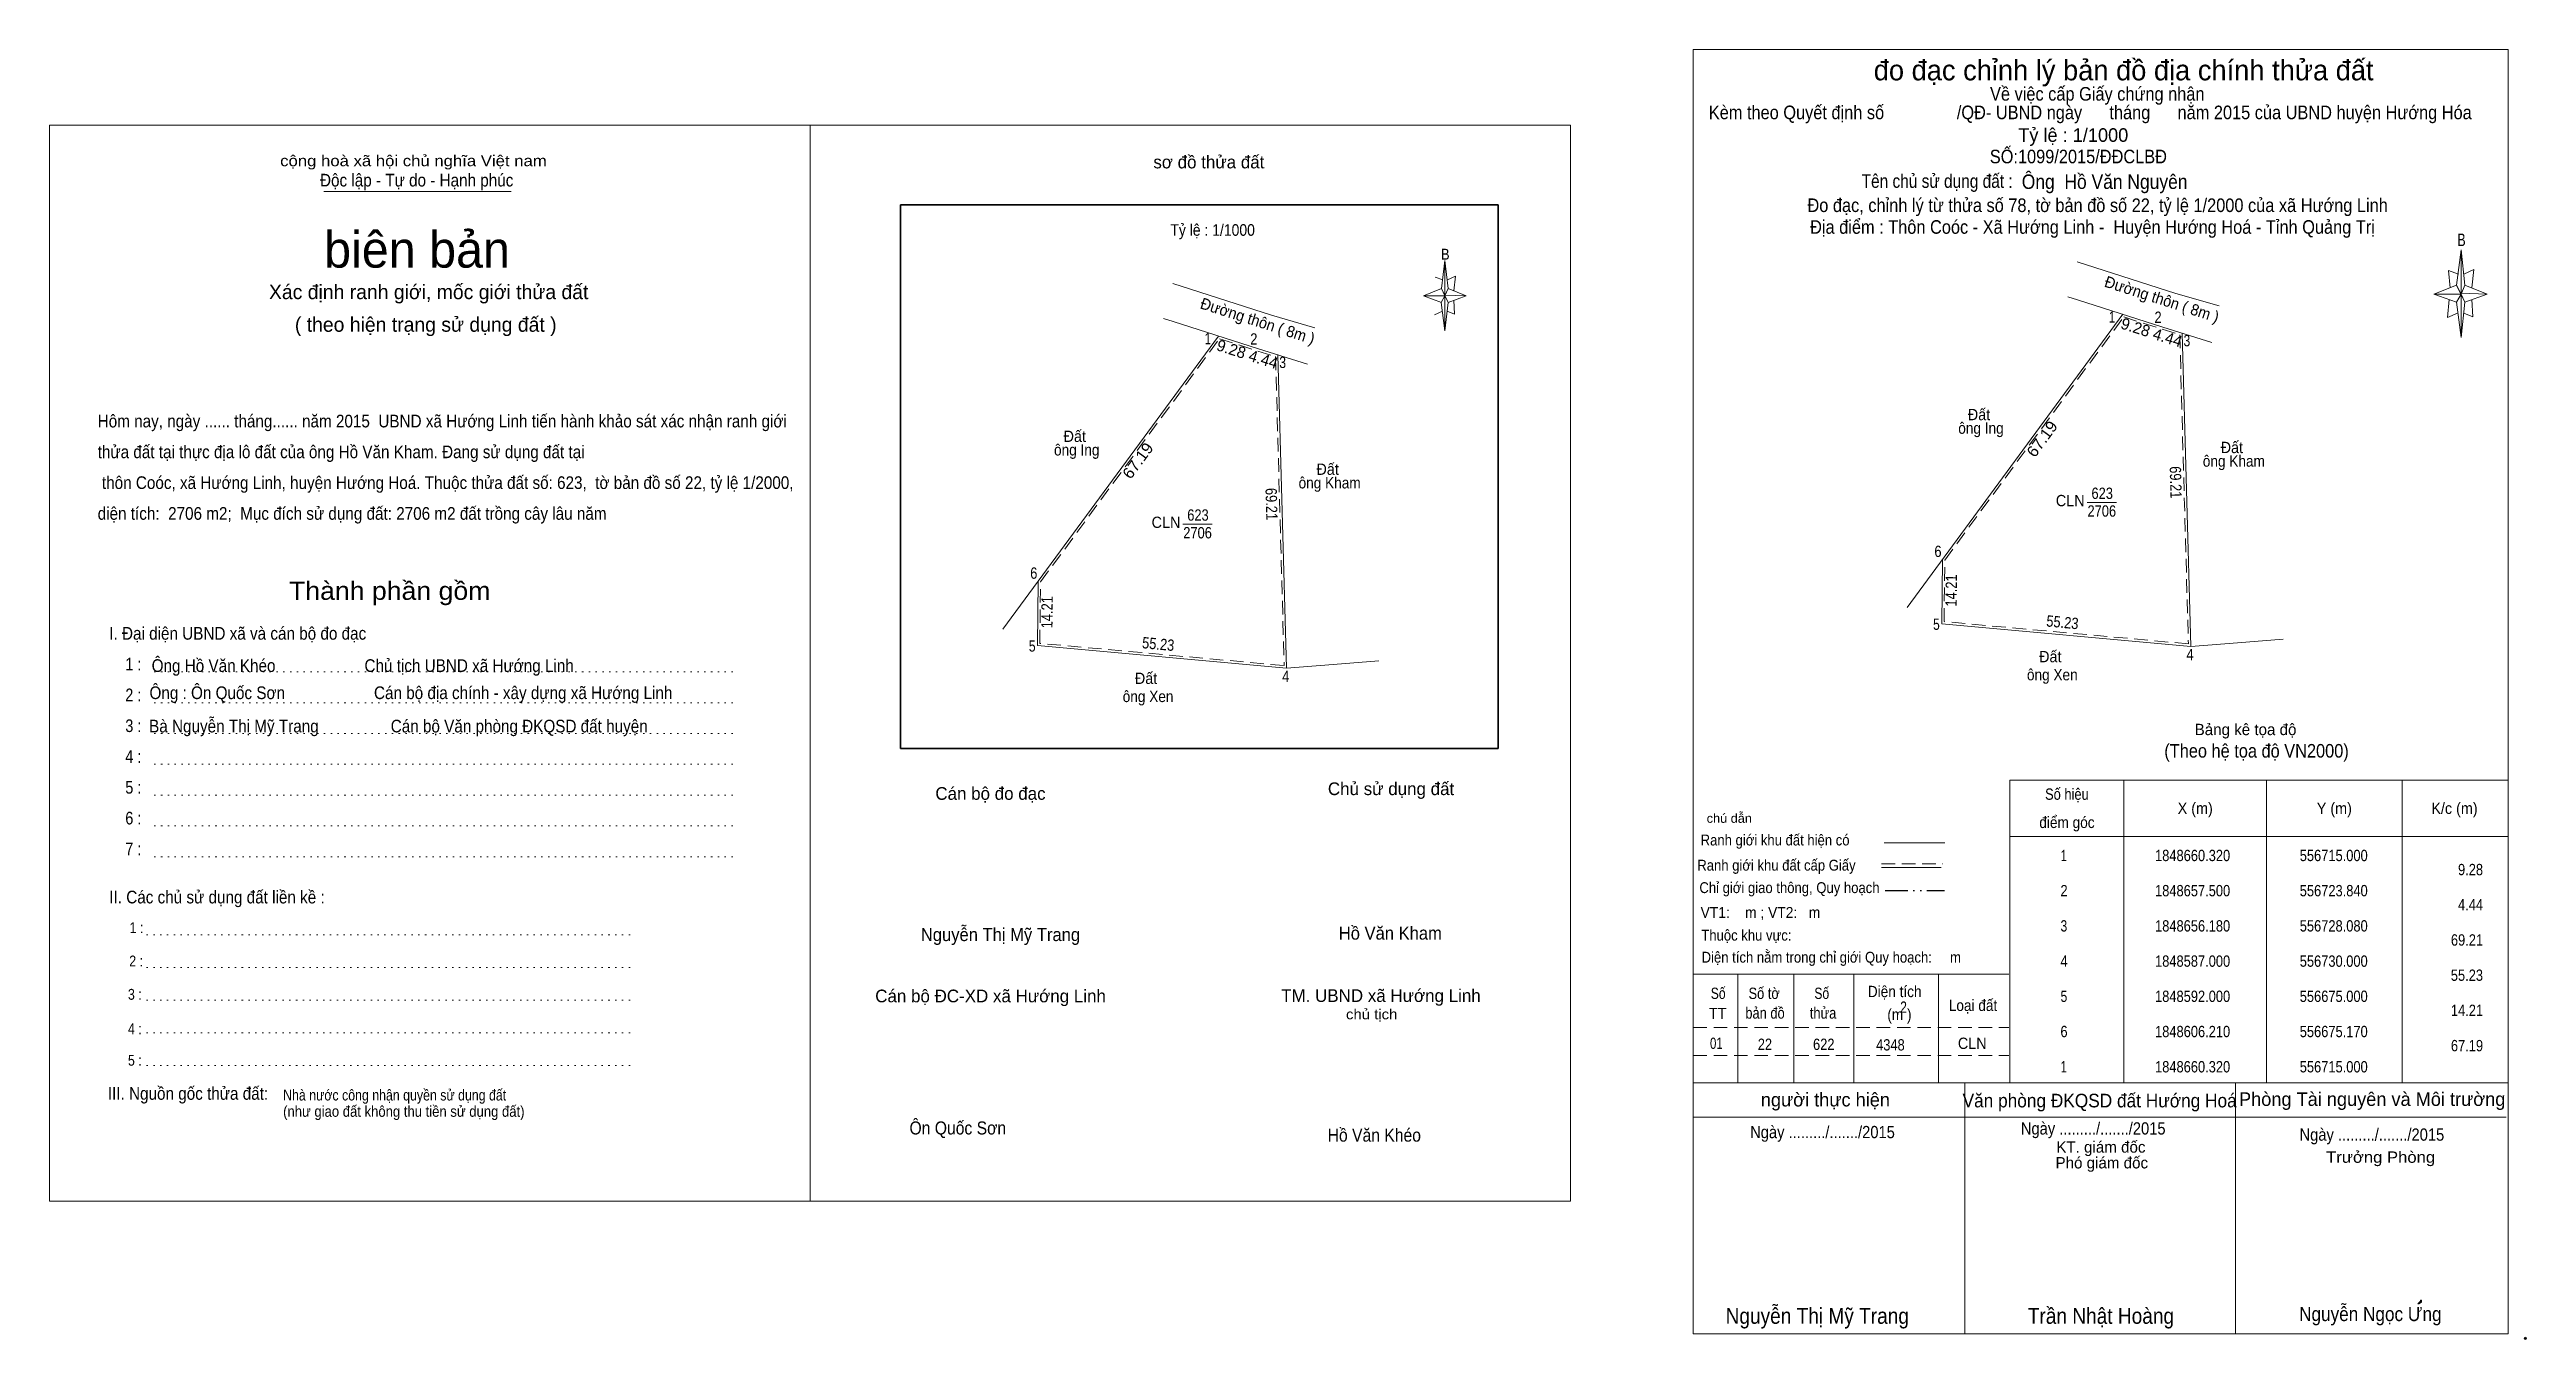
# Model space of a CAD drawing. Header units: metres. Extents: x 556257 to 556804, y 1848434 to 1848719.
import ezdxf
from ezdxf.enums import TextEntityAlignment as Align

# ---------------------------------------------------------------- set-up
doc = ezdxf.new("R2010")
doc.units = ezdxf.units.M
doc.header["$PDMODE"] = 32
doc.header["$PDSIZE"] = 0.5
for name, pattern in [('DASH_DOUBLE_DOT', [9.2, 5, -1.2, 0.3, -1.2, 0.3, -1.2]), ('DOTTED', [1.5, 0.3, -1.2]), ('MEDIUM_DASHED', [4.5, 3, -1.5])]:
    doc.linetypes.add(name, pattern=pattern)
for name, color, linetype, lineweight in [('1', 7, 'DOTTED', 13), ('11', 7, 'Continuous', 13), ('5', 7, 'Continuous', 13), ('63', 7, 'Continuous', 13)]:
    doc.layers.add(name, color=color, linetype=linetype, lineweight=lineweight)
for name, color, linetype in [('22', 7, 'Continuous'), ('34', 7, 'Continuous'), ('51', 7, 'Continuous')]:
    doc.layers.add(name, color=color, linetype=linetype)

msp = doc.modelspace()

# ---------------------------------------------------------------- hatches: boundary and pattern name
at = {"layer": '5'}
msp.add_hatch(color=256, dxfattribs=at).paths.add_polyline_path([(556780.96, 1848442.19), (556780.96, 1848442.39), (556780.96, 1848442.39), (556780.96, 1848442.59), (556780.76, 1848442.59), (556780.76, 1848442.59), (556780.76, 1848442.39), (556780.16, 1848441.79), (556780.36, 1848441.79)])

# ---------------------------------------------------------------- linework, layer by layer
at = {"layer": '1'}
for p, q in [((556280.12, 1848581.35), (556408.12, 1848581.35)), ((556280.12, 1848574.55), (556408.12, 1848574.55)), ((556280.12, 1848567.75), (556408.12, 1848567.75)), ((556280.12, 1848560.95), (556408.12, 1848560.95)), ((556280.12, 1848554.15), (556408.12, 1848554.15)), ((556280.12, 1848547.35), (556408.12, 1848547.35)), ((556280.12, 1848540.55), (556408.12, 1848540.55)), ((556278.44, 1848523.27), (556385.8, 1848523.27)), ((556278.44, 1848516.07), (556385.8, 1848516.07)), ((556278.44, 1848508.87), (556385.8, 1848508.87)), ((556278.44, 1848501.67), (556385.8, 1848501.67)), ((556278.44, 1848494.47), (556385.8, 1848494.47))]:
    msp.add_line(p, q, dxfattribs=at)
at = {"layer": '1', "linetype": 'Continuous'}
for points in [[(556257, 1848464.47), (556257, 1848702.07), (556425, 1848702.07), (556425, 1848464.47)], [(556593, 1848464.47), (556593, 1848702.07), (556425, 1848702.07), (556425, 1848464.47)]]:
    msp.add_lwpolyline(points, close=True, dxfattribs=at)
at = {"layer": '1', "linetype": 'Continuous', "lineweight": 35}
msp.add_lwpolyline([(556445, 1848684.47), (556577, 1848684.47), (556577, 1848564.47), (556445, 1848564.47)], close=True, dxfattribs=at)
at = {"layer": '11'}
msp.add_line((556317.56, 1848687.43), (556359, 1848687.43), dxfattribs=at)
at = {"layer": '5'}
for p, q in [((556788.72, 1848666.79), (556789.72, 1848674.59)), ((556564.52, 1848665.99), (556565.24, 1848672.23)), ((556564.52, 1848662.95), (556560.52, 1848664.39)), ((556564.76, 1848667.91), (556563.08, 1848668.55)), ((556565.96, 1848665.99), (556569.96, 1848664.39)), ((556567.24, 1848663.43), (556567.4, 1848660.39)), ((556788.72, 1848662.99), (556783.72, 1848664.79)), ((556790.52, 1848666.79), (556795.52, 1848664.79)), ((556792.12, 1848663.59), (556792.32, 1848659.79)), ((556562.92, 1848660.23), (556564.68, 1848661.03)), ((556565.96, 1848662.95), (556565.24, 1848656.71)), ((556567.4, 1848660.39), (556565.72, 1848661.03)), ((556790.52, 1848662.99), (556789.72, 1848655.19)), ((556792.32, 1848659.79), (556790.32, 1848660.59)), ((556662.28, 1848543.63), (556675.72, 1848543.63)), ((556661.68, 1848538.19), (556674.84, 1848538.19)), ((556620.12, 1848514.57), (556689.84, 1848514.57)), ((556629.96, 1848514.57), (556629.96, 1848502.83)), ((556642.3, 1848514.57), (556642.3, 1848502.83)), ((556655.56, 1848514.57), (556655.56, 1848502.83)), ((556674.32, 1848514.57), (556674.32, 1848502.83)), ((556629.96, 1848502.75), (556629.96, 1848490.59)), ((556642.3, 1848502.75), (556642.3, 1848490.59)), ((556655.56, 1848502.75), (556655.56, 1848490.59)), ((556674.32, 1848502.75), (556674.32, 1848490.59)), ((556620.12, 1848490.59), (556800.12, 1848490.59)), ((556680.12, 1848490.59), (556680.12, 1848435.19)), ((556739.92, 1848490.59), (556739.92, 1848435.19)), ((556620.12, 1848482.99), (556799.72, 1848482.99))]:
    msp.add_line(p, q, dxfattribs=at)
at = {"layer": '5', "linetype": 'MEDIUM_DASHED'}
for p, q in [((556661.68, 1848538.99), (556675.26, 1848538.99)), ((556620.12, 1848502.83), (556689.84, 1848502.83)), ((556620.12, 1848496.67), (556689.84, 1848496.67))]:
    msp.add_line(p, q, dxfattribs=at)
at = {"layer": '5', "linetype": 'DASH_DOUBLE_DOT', "lineweight": 25}
msp.add_line((556662.52, 1848533.11), (556675.6, 1848533.11), dxfattribs=at)
at = {"layer": '5'}
for points in [[(556620.12, 1848718.79), (556800.12, 1848718.79), (556800.12, 1848435.19), (556620.12, 1848435.19)], [(556789.72, 1848674.59), (556790.52, 1848666.79), (556789.72, 1848664.79)], [(556565.24, 1848672.23), (556565.96, 1848665.99), (556565.24, 1848664.39)], [(556565.24, 1848664.39), (556560.52, 1848664.39), (556564.52, 1848665.99), (556565.96, 1848662.95), (556569.96, 1848664.39), (556565.24, 1848664.55)], [(556565.24, 1848664.39), (556565.24, 1848656.71), (556564.44, 1848662.95)], [(556789.72, 1848664.79), (556783.72, 1848664.79), (556788.72, 1848666.79), (556790.52, 1848662.99), (556795.52, 1848664.79), (556789.72, 1848664.99)], [(556789.72, 1848664.79), (556789.72, 1848655.19), (556788.72, 1848662.99)], [(556780.96, 1848442.19), (556780.96, 1848442.39), (556780.96, 1848442.39), (556780.96, 1848442.59), (556780.76, 1848442.59), (556780.76, 1848442.59), (556780.76, 1848442.39), (556780.16, 1848441.79), (556780.36, 1848441.79)]]:
    msp.add_lwpolyline(points, close=True, dxfattribs=at)
for points in [[(556565.8, 1848667.91), (556567.56, 1848668.71), (556567.24, 1848665.51)], [(556789.12, 1848669.19), (556786.92, 1848669.99), (556787.32, 1848666.19)], [(556790.32, 1848669.19), (556792.52, 1848670.19), (556792.12, 1848666.19)], [(556565.24, 1848664.39), (556564.52, 1848665.99), (556560.52, 1848664.39)], [(556565.24, 1848664.39), (556565.96, 1848662.95), (556569.96, 1848664.39)], [(556789.72, 1848664.79), (556788.72, 1848666.79), (556783.72, 1848664.79)], [(556787.12, 1848663.59), (556786.72, 1848659.59), (556788.92, 1848660.59)], [(556789.72, 1848664.79), (556790.52, 1848662.99), (556795.52, 1848664.79)]]:
    msp.add_lwpolyline(points, dxfattribs=at)
msp.add_point((556803.92, 1848434.19), dxfattribs=at)
at = {"layer": '63'}
for p, q in [((556704.89, 1848671.93), (556726.71, 1848664.93)), ((556505.14, 1848667.13), (556526.96, 1848660.13)), ((556736.25, 1848662.17), (556726.71, 1848664.93)), ((556536.5, 1848657.37), (556526.96, 1848660.13)), ((556667.36, 1848595.6), (556715, 1848660.32)), ((556467.61, 1848590.8), (556515.25, 1848655.52)), ((556534.88, 1848649.33), (556524.09, 1848652.7)), ((556734.63, 1848654.13), (556723.84, 1848657.5)), ((556728.08, 1848656.18), (556730, 1848587)), ((556528.33, 1848651.38), (556530.25, 1848582.2)), ((556507.38, 1848614), (556513.83, 1848614)), ((556707.13, 1848618.8), (556713.58, 1848618.8)), ((556675, 1848592), (556675.17, 1848606.21)), ((556475.25, 1848587.2), (556475.42, 1848601.41)), ((556675, 1848592), (556730, 1848587)), ((556475.25, 1848587.2), (556530.25, 1848582.2)), ((556715.26, 1848557.47), (556715.26, 1848490.59)), ((556746.74, 1848557.47), (556746.74, 1848490.59)), ((556776.73, 1848557.47), (556776.73, 1848490.59)), ((556690.07, 1848545.03), (556800.12, 1848545.03))]:
    msp.add_line(p, q, dxfattribs=at)
for points in [[(556702.83, 1848664.21), (556704.97, 1848663.53), (556723.84, 1848657.5)], [(556503.08, 1848659.41), (556505.22, 1848658.73), (556524.09, 1848652.7)], [(556750.4, 1848588.61), (556740.31, 1848587.81), (556730, 1848587)], [(556550.65, 1848583.81), (556540.56, 1848583.01), (556530.25, 1848582.2)]]:
    msp.add_lwpolyline(points, dxfattribs=at)
at = {"layer": '63', "linetype": 'MEDIUM_DASHED'}
for points in [[(556715.19, 1848659.73), (556723.69, 1848657.02), (556727.59, 1848655.81), (556729.48, 1848587.55), (556675.51, 1848592.46), (556675.67, 1848606.04)], [(556515.44, 1848654.93), (556523.94, 1848652.22), (556527.84, 1848651.01), (556529.73, 1848582.75), (556475.76, 1848587.66), (556475.92, 1848601.24)]]:
    msp.add_lwpolyline(points, close=True, dxfattribs=at)
at = {"layer": '63'}
msp.add_lwpolyline([(556690.07, 1848557.47), (556800.12, 1848557.47), (556800.12, 1848490.59), (556690.07, 1848490.59)], close=True, dxfattribs=at)

# ---------------------------------------------------------------- texts
at = {"layer": '1'}
for s, height, width, p in [('cộng hoà xã hội chủ nghĩa Việt nam', 2.4, 1.15, (556337.39, 1848693.03)), ('Độc lập - Tự do - Hạnh phúc', 2.8, 0.9, (556338.105, 1848688.55)), ('Thành phần gồm', 4, 1.1, (556332.145, 1848597.27)), ('2', 2.5, 0.8, (556666.565, 1848506.07))]:
    msp.add_text(s, height=height, dxfattribs=dict(at, width=width)).set_placement(p, align=Align.CENTER)
for s, p in [('sơ đồ thửa đất', (556500.84, 1848692.55)), ('Cán bộ đo đạc', (556452.68, 1848553.11)), ('Chủ sử dụng đất', (556539.4, 1848554.15)), ('Cán bộ ĐC-XD xã Hướng Linh', (556439.4, 1848508.39)), ('TM. UBND xã Hướng Linh', (556529.08, 1848508.47))]:
    msp.add_text(s, height=2.8, dxfattribs=at).set_placement(p)
for s, height, p in [('biên bản', 8, (556338.18, 1848670.63)), ('Xác định ranh giới, mốc giới thửa đất', 3.2, (556340.755, 1848663.67)), ('( theo hiện trạng sử dụng đất )', 3.2, (556340.105, 1848656.47))]:
    msp.add_text(s, height=height, dxfattribs=at).set_placement(p, align=Align.CENTER)
for s, height, width, p in [('Hôm nay, ngày ...... tháng...... năm 2015  UBND xã Hướng Linh tiến hành khảo sát xác nhận ranh giới ', 2.8, 0.9, (556267.64, 1848635.35)), ('thửa đất tại thực địa lô đất của ông Hồ Văn Kham. Đang sử dụng đất tại', 2.8, 0.9, (556267.64, 1848628.55)), (' thôn Coóc, xã Hướng Linh, huyện Hướng Hoá. Thuộc thửa đất số: 623,  tờ bản đồ số 22, tỷ lệ 1/2000, ', 2.8, 0.9, (556267.64, 1848621.75)), ('diện tích:  2706 m2;  Mục đích sử dụng đất: 2706 m2 đất trồng cây lâu năm', 2.8, 0.9, (556267.64, 1848614.95)), ('I. Đại diện UBND xã và cán bộ đo đạc ', 2.8, 0.9, (556270.2, 1848588.47)), ('    1 : ', 2.8, 0.85, (556270.2, 1848581.67)), ('Ông Hồ Văn Khéo                     Chủ tịch UBND xã Hướng Linh', 2.8, 0.9, (556279.56, 1848581.35)), ('    2 : ', 2.8, 0.85, (556270.2, 1848574.87)), ('Ông : Ôn Quốc Sơn                     Cán bộ địa chính - xây dựng xã Hướng Linh', 2.8, 0.9, (556279.08, 1848575.35)), ('    3 :     ', 2.8, 0.85, (556270.2, 1848568.07)), ('Bà Nguyễn Thị Mỹ Trang                 Cán bộ Văn phòng ĐKQSD đất huyện', 2.8, 0.9, (556279, 1848567.99)), ('    4 : ', 2.8, 0.85, (556270.2, 1848561.27)), ('    5 : ', 2.8, 0.85, (556270.2, 1848554.47)), ('    6 : ', 2.8, 0.85, (556270.2, 1848547.67)), ('    7 : ', 2.8, 0.85, (556270.2, 1848540.87)), ('II. Các chủ sử dụng đất liền kề :', 2.8, 0.9, (556270.2, 1848530.23)), ('chủ tịch', 2.24, 1.1, (556543.4, 1848504.63)), ('III. Nguồn gốc thửa đất:', 2.8, 0.9, (556269.88, 1848486.87)), ('Nhà nước công nhận quyền sử dụng đất', 2.4, 0.85, (556308.6, 1848486.71)), ('(như giao đất không thu tiền sử dụng đất)', 2.4, 0.9, (556308.6, 1848483.11))]:
    msp.add_text(s, height=height, dxfattribs=dict(at, width=width)).set_placement(p)
at = {"layer": '11', "width": 0.85}
for s, p in [('1 :   ', (556277.34, 1848523.67)), ('2 :   ', (556277.26, 1848516.31)), ('3 :', (556275.84, 1848508.95)), ('4 :', (556275.84, 1848501.35)), ('5 :', (556275.84, 1848494.39))]:
    msp.add_text(s, height=2.4, dxfattribs=at).set_placement(p, align=Align.CENTER)
at = {"layer": '22'}
for s, width, p in [('Nguyễn Thị Mỹ Trang', 0.95, (556449.48, 1848521.91)), ('Hồ Văn Kham', 0.95, (556541.8, 1848522.23)), ('Ôn Quốc Sơn', 0.9, (556446.97, 1848479.2)), ('Hồ Văn Khéo', 0.9, (556539.34, 1848477.62))]:
    msp.add_text(s, height=2.88, dxfattribs=dict(at, width=width)).set_placement(p)
at = {"layer": '34', "width": 0.9}
msp.add_text('Ông  Hồ Văn Nguyên', height=3.2, dxfattribs=at).set_placement((556692.68, 1848688.01))
at = {"layer": '5'}
for s, height, p in [('đo đạc chỉnh lý bản đồ địa chính thửa đất', 4.5, (556715.19, 1848711.99)), ('Tỷ lệ : 1/1000', 3, (556704.055, 1848698.41)), ('Bảng kê tọa độ', 2.5, (556742.115, 1848567.39)), ('người thực hiện', 3, (556649.3, 1848485.39)), ('Phòng Tài nguyên và Môi trường', 3, (556770.09, 1848485.51)), ('KT. giám đốc', 2.5, (556710.16, 1848475.19)), ('Phó giám đốc', 2.5, (556710.36, 1848471.71))]:
    msp.add_text(s, height=height, dxfattribs=at).set_placement(p, align=Align.CENTER)
for s, height, width, p in [('Về việc cấp Giấy chứng nhận', 3, 0.9, (556709.36, 1848707.51)), ('Kèm theo Quyết định số                /QĐ- UBND ngày      tháng      năm 2015 của UBND huyện Hướng Hóa', 3, 0.9, (556707.815, 1848703.41)), ('SỐ:1099/2015/ĐĐCLBĐ', 3, 0.9, (556705.185, 1848693.67)), ('Tên chủ sử dụng đất :', 3, 0.85, (556673.985, 1848688.25)), ('Đo đạc, chỉnh lý từ thửa số 78, tờ bản đồ số 22, tỷ lệ 1/2000 của xã Hướng Linh', 3, 0.9, (556709.44, 1848682.91)), ('Địa điểm : Thôn Coóc - Xã Hướng Linh -  Huyện Hướng Hoá - Tỉnh Quảng Trị ', 3, 0.9, (556708.805, 1848678.11)), ('B', 2.755, 0.75, (556789.82, 1848675.39)), ('(Theo hệ tọa độ VN2000)', 3, 0.9, (556744.54, 1848562.43)), ('chú dẫn', 2, 1.05, (556628.07, 1848548.03)), ('Ranh giới khu đất hiện có ', 2.4, 0.9, (556638.59, 1848543.03)), ('Ranh giới khu đất cấp Giấy', 2.4, 0.9, (556638.49, 1848537.47)), ('Chỉ giới giao thông, Quy hoạch', 2.4, 0.9, (556641.365, 1848532.51)), ('VT1:    m ; VT2:   m', 2.4, 0.95, (556634.95, 1848527.04)), ('Thuộc khu vực: ', 2.4, 0.9, (556632.245, 1848522.01)), ('Diện tích nằm trong chỉ giới Quy hoạch:     m', 2.4, 0.9, (556650.6, 1848517.15)), ('Số', 2.5, 0.8, (556625.615, 1848509.13)), ('Số tờ', 2.5, 0.85, (556635.775, 1848509.13)), ('Số', 2.5, 0.8, (556648.495, 1848509.13)), ('Diện tích', 2.5, 0.9, (556664.61, 1848509.53)), ('TT', 2.5, 0.95, (556625.525, 1848504.67)), ('bản đồ', 2.5, 0.85, (556635.96, 1848504.79)), ('thửa', 2.5, 0.85, (556648.785, 1848504.79)), ('(m )', 2.5, 0.9, (556665.655, 1848504.45)), ('Loại đất', 2.5, 0.9, (556681.91, 1848506.47)), ('01', 2.5, 0.75, (556625.205, 1848498.09)), ('22', 2.5, 0.85, (556635.94, 1848497.87)), ('622', 2.5, 0.85, (556648.94, 1848497.87)), ('4348', 2.5, 0.85, (556663.66, 1848497.75)), ('CLN', 2.5, 0.95, (556681.745, 1848498.09)), ('Văn phòng ĐKQSD đất Hướng Hoá', 3, 0.95, (556709.885, 1848485.19)), ('Ngày ........./......./2015', 2.7, 0.9, (556648.66, 1848478.39)), ('Ngày ........./......./2015', 2.7, 0.9, (556708.46, 1848479.19)), ('Ngày ........./......./2015', 2.7, 0.9, (556770.02, 1848477.83)), ('Trưởng Phòng', 2.5, 1.1, (556771.95, 1848472.95)), ('Nguyễn Thị Mỹ Trang', 3.5, 0.9, (556647.505, 1848437.39)), ('Trần Nhật Hoàng', 3.5, 0.9, (556710.17, 1848437.39)), ('Nguyễn Ngọc Ưng', 3.15, 0.9, (556769.685, 1848437.99))]:
    msp.add_text(s, height=height, dxfattribs=dict(at, width=width)).set_placement(p, align=Align.CENTER)
at = {"layer": '5', "width": 0.9}
msp.add_text('B', height=2.4, dxfattribs=at).set_placement((556564.36, 1848672.39))
at = {"layer": '51', "width": 0.9}
msp.add_text('Tỷ lệ : 1/1000', height=2.56, dxfattribs=at).set_placement((556504.6, 1848677.67))
at = {"layer": '63'}
for s, rotation, width, p in [('Đường thôn ( 8m )', 342.213, 0.95, (556723.253, 1848662.465)), ('Đường thôn ( 8m )', 342.213, 0.95, (556523.503, 1848657.665)), ('67.19', 53.643, 1.05, (556698.176, 1848632.059)), ('67.19', 53.643, 1.05, (556498.426, 1848627.259)), ('69.21', 271.59, 0.85, (556725.448, 1848623.195)), ('69.21', 271.59, 0.85, (556525.698, 1848618.395)), ('14.21', 89.315, 0.85, (556478.592, 1848594.525)), ('14.21', 89.315, 0.85, (556678.342, 1848599.325)), ('55.23', 354.806, 0.85, (556701.557, 1848591.077)), ('55.23', 354.806, 0.85, (556501.807, 1848586.277))]:
    msp.add_text(s, height=2.5, rotation=rotation, dxfattribs=dict(at, width=width)).set_placement(p, align=Align.CENTER)
for s, width, p in [(' 1', 0.75, (556713.32, 1848658.5)), (' 2', 0.85, (556723.58, 1848658.43)), (' 1', 0.75, (556513.57, 1848653.7)), (' 2', 0.85, (556523.83, 1848653.63)), (' 3', 0.8, (556729.9, 1848653.26)), (' 3', 0.8, (556530.15, 1848648.46)), (' 6', 0.85, (556674.96, 1848606.73)), (' 6', 0.85, (556475.21, 1848601.93)), (' 5', 0.8, (556674.57, 1848590.63)), (' 5', 0.8, (556474.82, 1848585.83)), (' 4', 0.85, (556530.88, 1848579.14)), (' 4', 0.85, (556730.63, 1848583.94)), ('9.28', 0.85, (556794.58, 1848536.46)), ('4.44', 0.85, (556794.58, 1848528.69)), ('69.21', 0.85, (556794.59, 1848520.91)), ('55.23', 0.85, (556794.57, 1848513.13)), ('14.21', 0.85, (556794.59, 1848505.36)), ('67.19', 0.85, (556794.59, 1848497.58))]:
    msp.add_text(s, height=2.5, dxfattribs=dict(at, width=width)).set_placement(p, align=Align.RIGHT)
for s, rotation, p in [('9.28', 342.307, (556717.435, 1848656.258)), ('9.28', 342.307, (556517.685, 1848651.458)), ('4.44', 342.708, (556524.773, 1848649.176)), ('4.44', 342.708, (556724.523, 1848653.976))]:
    msp.add_text(s, height=2.5, rotation=rotation, dxfattribs=at).set_placement(p, align=Align.CENTER)
for s, width, p in [('ông Ing', 0.9, (556683.67, 1848633.94)), ('Đất ', 0.95, (556683.67, 1848636.94)), ('ông Ing', 0.9, (556483.92, 1848629.14)), ('Đất ', 0.95, (556483.92, 1848632.14)), ('Đất ', 0.95, (556739.53, 1848629.67)), ('Đất ', 0.95, (556539.78, 1848624.87)), ('ông Kham', 0.9, (556739.53, 1848626.67)), ('ông Kham', 0.9, (556539.78, 1848621.87)), ('CLN', 0.95, (556703.385, 1848617.94)), ('623', 0.85, (556710.45, 1848619.55)), ('CLN', 0.95, (556503.635, 1848613.14)), ('623', 0.85, (556510.7, 1848614.75)), ('2706', 0.85, (556710.36, 1848615.64)), ('2706', 0.85, (556510.61, 1848610.84)), ('Đất ', 0.95, (556499.67, 1848578.69)), ('ông Xen', 0.9, (556699.425, 1848579.49)), ('Đất ', 0.95, (556699.42, 1848583.49)), ('ông Xen', 0.9, (556499.675, 1848574.69)), ('Số hiệu', 0.85, (556702.65, 1848553.11)), ('điểm góc', 0.9, (556702.66, 1848546.88)), ('X (m)', 0.95, (556731, 1848549.99)), ('Y (m)', 0.95, (556761.725, 1848549.99)), ('K/c (m)', 0.95, (556788.27, 1848549.99)), (' 1', 0.75, (556701.615, 1848539.57)), ('1848660.320', 0.85, (556730.42, 1848539.57)), ('556715.000', 0.85, (556761.595, 1848539.57)), (' 2', 0.85, (556701.62, 1848531.8)), ('1848657.500', 0.85, (556730.42, 1848531.8)), ('556723.840', 0.85, (556761.595, 1848531.8)), (' 3', 0.8, (556701.61, 1848524.02)), ('1848656.180', 0.85, (556730.42, 1848524.02)), ('556728.080', 0.85, (556761.595, 1848524.02)), (' 4', 0.85, (556701.615, 1848516.24)), ('1848587.000', 0.85, (556730.42, 1848516.24)), ('556730.000', 0.85, (556761.595, 1848516.24)), (' 5', 0.8, (556701.62, 1848508.47)), ('1848592.000', 0.85, (556730.42, 1848508.47)), ('556675.000', 0.85, (556761.595, 1848508.47)), (' 6', 0.85, (556701.62, 1848500.69)), ('1848606.210', 0.85, (556730.42, 1848500.69)), ('556675.170', 0.85, (556761.595, 1848500.69)), (' 1', 0.75, (556701.615, 1848492.91)), ('1848660.320', 0.85, (556730.42, 1848492.91)), ('556715.000', 0.85, (556761.595, 1848492.91))]:
    msp.add_text(s, height=2.5, dxfattribs=dict(at, width=width)).set_placement(p, align=Align.CENTER)

doc.saveas('drawing.dxf')
